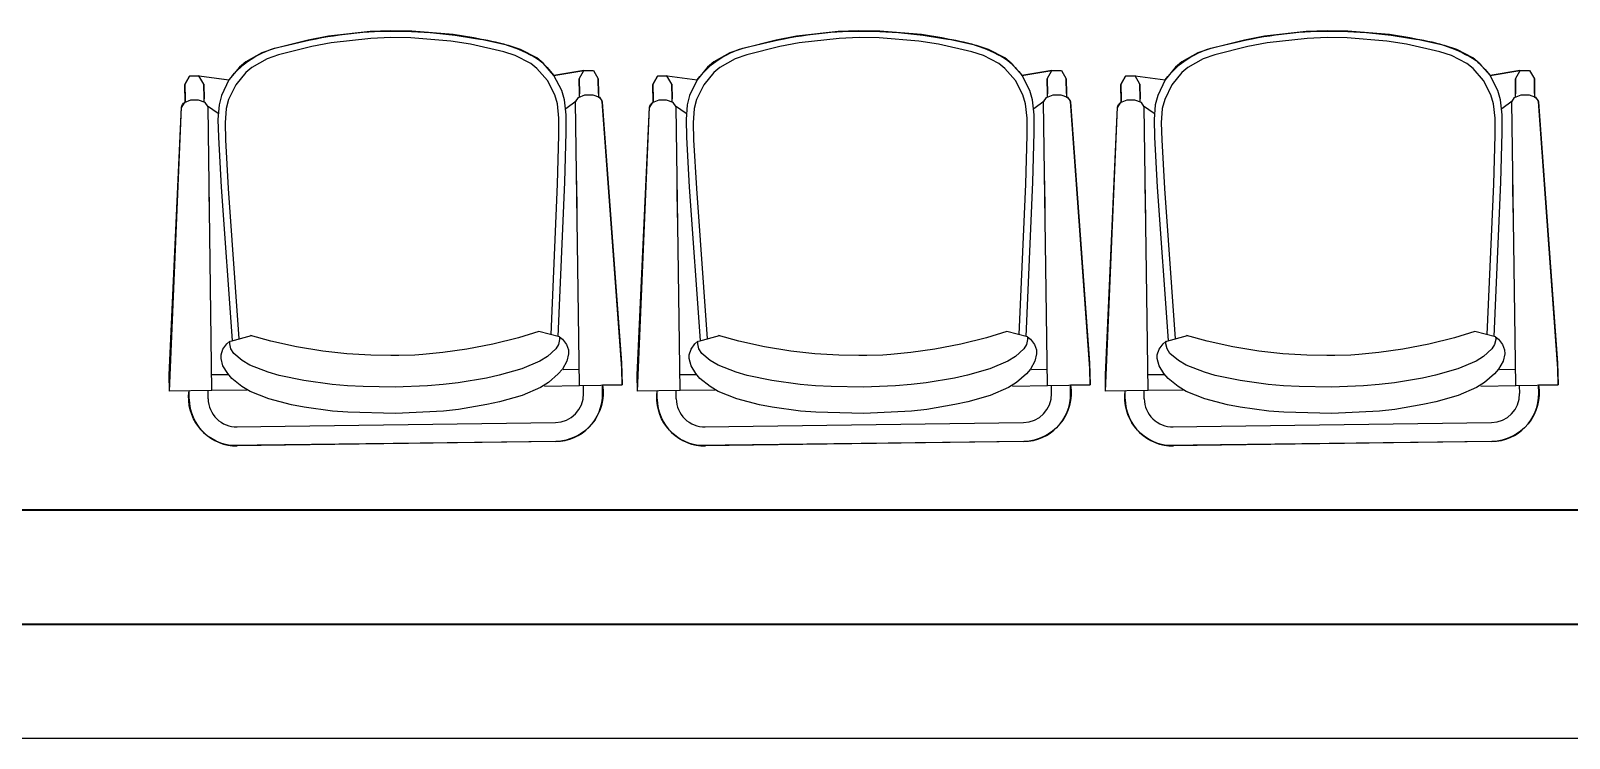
# Model space of a CAD drawing. Header units: inches. Extents: x 13 to 261, y -112 to -47.
# Drawn here: x 230.442 to 232.465, y -101.827 to -100.897 of the extents above; entities that cross this region are included whole.
import ezdxf

# ---------------------------------------------------------------- set-up
doc = ezdxf.new("R2010")
doc.units = ezdxf.units.IN
doc.header["$MEASUREMENT"] = 0
doc.layers.add('CONTORNO', color=7, linetype='Continuous')
doc.layers.add('MUROS', color=5, linetype='Continuous', lineweight=35)
doc.layers.add('TERRENO', color=8, linetype='Continuous', lineweight=25)

msp = doc.modelspace()

# ---------------------------------------------------------------- linework, layer by layer
for p, q in [((230.8879, -100.898), (230.8333, -100.9042)), ((230.9153, -100.8969), (230.8879, -100.898)), ((230.9427, -100.8972), (230.9153, -100.8969)), ((230.9973, -100.9019), (230.9427, -100.8972)), ((231.0242, -100.9061), (230.9973, -100.9019)), ((231.5033, -100.898), (231.4488, -100.9042)), ((231.5307, -100.8969), (231.5033, -100.898)), ((231.5581, -100.8972), (231.5307, -100.8969)), ((231.6128, -100.9019), (231.5581, -100.8972)), ((231.6396, -100.9061), (231.6128, -100.9019)), ((232.1187, -100.898), (232.0642, -100.9042)), ((232.1462, -100.8969), (232.1187, -100.898)), ((232.1736, -100.8972), (232.1462, -100.8969)), ((232.2282, -100.9019), (232.1736, -100.8972)), ((232.255, -100.9061), (232.2282, -100.9019)), ((230.7611, -100.9206), (230.7454, -100.9261)), ((230.8066, -100.9091), (230.7611, -100.9206)), ((230.8112, -100.9175), (230.7676, -100.9285)), ((230.8333, -100.9042), (230.8066, -100.9091)), ((230.8368, -100.9128), (230.8112, -100.9175)), ((230.8891, -100.9069), (230.8368, -100.9128)), ((230.9154, -100.9058), (230.8891, -100.9069)), ((230.9417, -100.9061), (230.9154, -100.9058)), ((230.9941, -100.9106), (230.9417, -100.9061)), ((231.0198, -100.9146), (230.9941, -100.9106)), ((231.0637, -100.9244), (231.0198, -100.9146)), ((231.0699, -100.9163), (231.0242, -100.9061)), ((231.0858, -100.9214), (231.0699, -100.9163)), ((231.1071, -100.9325), (231.0858, -100.9214)), ((231.3766, -100.9206), (231.3609, -100.9261)), ((231.4221, -100.9091), (231.3766, -100.9206)), ((231.4267, -100.9175), (231.3831, -100.9285)), ((231.4488, -100.9042), (231.4221, -100.9091)), ((231.4523, -100.9128), (231.4267, -100.9175)), ((231.5045, -100.9069), (231.4523, -100.9128)), ((231.5308, -100.9058), (231.5045, -100.9069)), ((231.5571, -100.9061), (231.5308, -100.9058)), ((231.6095, -100.9106), (231.5571, -100.9061)), ((231.6353, -100.9146), (231.6095, -100.9106)), ((231.6791, -100.9244), (231.6353, -100.9146)), ((231.6854, -100.9163), (231.6396, -100.9061)), ((231.7012, -100.9214), (231.6854, -100.9163)), ((231.7225, -100.9325), (231.7012, -100.9214)), ((231.992, -100.9206), (231.9763, -100.9261)), ((232.0375, -100.9091), (231.992, -100.9206)), ((232.0421, -100.9175), (231.9985, -100.9285)), ((232.0642, -100.9042), (232.0375, -100.9091)), ((232.0677, -100.9128), (232.0421, -100.9175)), ((232.12, -100.9069), (232.0677, -100.9128)), ((232.1462, -100.9058), (232.12, -100.9069)), ((232.1725, -100.9061), (232.1462, -100.9058)), ((232.225, -100.9106), (232.1725, -100.9061)), ((232.2507, -100.9146), (232.225, -100.9106)), ((232.2946, -100.9244), (232.2507, -100.9146)), ((232.3008, -100.9163), (232.255, -100.9061)), ((232.3167, -100.9214), (232.3008, -100.9163)), ((232.3379, -100.9325), (232.3167, -100.9214)), ((230.7245, -100.9378), (230.7162, -100.9449)), ((230.7454, -100.9261), (230.7245, -100.9378)), ((230.7526, -100.9338), (230.7325, -100.9451)), ((230.7676, -100.9285), (230.7526, -100.9338)), ((231.0789, -100.9293), (231.0637, -100.9244)), ((231.0992, -100.94), (231.0789, -100.9293)), ((231.1073, -100.9465), (231.0992, -100.94)), ((231.1155, -100.9393), (231.1071, -100.9325)), ((231.1297, -100.9556), (231.1155, -100.9393)), ((231.3399, -100.9378), (231.3317, -100.9449)), ((231.3609, -100.9261), (231.3399, -100.9378)), ((231.368, -100.9338), (231.3479, -100.9451)), ((231.3831, -100.9285), (231.368, -100.9338)), ((231.6943, -100.9293), (231.6791, -100.9244)), ((231.7147, -100.94), (231.6943, -100.9293)), ((231.7227, -100.9465), (231.7147, -100.94)), ((231.7309, -100.9393), (231.7225, -100.9325)), ((231.7452, -100.9556), (231.7309, -100.9393)), ((231.9554, -100.9378), (231.9471, -100.9449)), ((231.9763, -100.9261), (231.9554, -100.9378)), ((231.9834, -100.9338), (231.9633, -100.9451)), ((231.9985, -100.9285), (231.9834, -100.9338)), ((232.3098, -100.9293), (232.2946, -100.9244)), ((232.3301, -100.94), (232.3098, -100.9293)), ((232.3382, -100.9465), (232.3301, -100.94)), ((232.3464, -100.9393), (232.3379, -100.9325)), ((232.3606, -100.9556), (232.3464, -100.9393)), ((230.6504, -100.9565), (230.6443, -100.9674)), ((230.6504, -100.9565), (230.6443, -100.9674)), ((230.663, -100.9563), (230.6504, -100.9565)), ((230.6629, -100.9563), (230.6504, -100.9565)), ((230.6693, -100.967), (230.6629, -100.9563)), ((230.6693, -100.967), (230.6629, -100.9563)), ((230.663, -100.9563), (230.7025, -100.9614)), ((230.7024, -100.9615), (230.6927, -100.9818)), ((230.7162, -100.9449), (230.7024, -100.9615)), ((230.7246, -100.9518), (230.7113, -100.9678)), ((230.7325, -100.9451), (230.7246, -100.9518)), ((231.121, -100.9622), (231.1073, -100.9465)), ((231.1309, -100.9813), (231.121, -100.9622)), ((231.169, -100.9493), (231.1296, -100.9555)), ((231.14, -100.9756), (231.1297, -100.9556)), ((231.163, -100.9602), (231.1691, -100.9493)), ((231.163, -100.9602), (231.1691, -100.9493)), ((231.163, -100.9602), (231.1632, -100.9796)), ((231.1632, -100.9796), (231.163, -100.9602)), ((231.169, -100.9493), (231.1816, -100.9491)), ((231.1691, -100.9493), (231.1816, -100.9491)), ((231.1816, -100.9491), (231.188, -100.9599)), ((231.1816, -100.9491), (231.188, -100.9599)), ((231.1882, -100.9793), (231.188, -100.9599)), ((231.188, -100.9599), (231.1882, -100.9793)), ((231.2658, -100.9565), (231.2598, -100.9674)), ((231.2658, -100.9565), (231.2598, -100.9674)), ((231.2784, -100.9563), (231.2658, -100.9565)), ((231.2783, -100.9563), (231.2658, -100.9565)), ((231.2847, -100.967), (231.2783, -100.9563)), ((231.2847, -100.967), (231.2783, -100.9563)), ((231.2784, -100.9563), (231.3179, -100.9614)), ((231.3179, -100.9615), (231.3081, -100.9818)), ((231.3317, -100.9449), (231.3179, -100.9615)), ((231.34, -100.9518), (231.3267, -100.9678)), ((231.3479, -100.9451), (231.34, -100.9518)), ((231.7364, -100.9622), (231.7227, -100.9465)), ((231.7463, -100.9813), (231.7364, -100.9622)), ((231.7844, -100.9493), (231.7451, -100.9555)), ((231.7555, -100.9756), (231.7452, -100.9556)), ((231.7784, -100.9602), (231.7845, -100.9493)), ((231.7784, -100.9602), (231.7845, -100.9493)), ((231.7784, -100.9602), (231.7786, -100.9796)), ((231.7786, -100.9796), (231.7784, -100.9602)), ((231.7844, -100.9493), (231.797, -100.9491)), ((231.7845, -100.9493), (231.797, -100.9491)), ((231.797, -100.9491), (231.8034, -100.9599)), ((231.797, -100.9491), (231.8034, -100.9599)), ((231.8036, -100.9793), (231.8034, -100.9599)), ((231.8034, -100.9599), (231.8036, -100.9793)), ((231.8813, -100.9565), (231.8752, -100.9674)), ((231.8813, -100.9565), (231.8752, -100.9674)), ((231.8939, -100.9563), (231.8813, -100.9565)), ((231.8938, -100.9563), (231.8813, -100.9565)), ((231.9002, -100.967), (231.8938, -100.9563)), ((231.9002, -100.967), (231.8938, -100.9563)), ((231.8939, -100.9563), (231.9334, -100.9614)), ((231.9333, -100.9615), (231.9236, -100.9818)), ((231.9471, -100.9449), (231.9333, -100.9615)), ((231.9554, -100.9518), (231.9422, -100.9678)), ((231.9633, -100.9451), (231.9554, -100.9518)), ((232.3518, -100.9622), (232.3382, -100.9465)), ((232.3618, -100.9813), (232.3518, -100.9622)), ((232.3999, -100.9493), (232.3605, -100.9555)), ((232.3709, -100.9756), (232.3606, -100.9556)), ((232.3939, -100.9602), (232.4, -100.9493)), ((232.3939, -100.9602), (232.4, -100.9493)), ((232.3939, -100.9602), (232.3941, -100.9796)), ((232.3941, -100.9796), (232.3939, -100.9602)), ((232.3999, -100.9493), (232.4125, -100.9491)), ((232.4, -100.9493), (232.4125, -100.9491)), ((232.4125, -100.9491), (232.4188, -100.9599)), ((232.4125, -100.9491), (232.4188, -100.9599)), ((232.419, -100.9793), (232.4188, -100.9599)), ((232.4188, -100.9599), (232.419, -100.9793)), ((230.6447, -100.9868), (230.6443, -100.9674)), ((230.6443, -100.9674), (230.6447, -100.9868)), ((230.6693, -100.967), (230.6696, -100.9864)), ((230.6696, -100.9864), (230.6693, -100.967)), ((230.6695, -100.9788), (230.6695, -100.98)), ((230.6927, -100.9818), (230.6894, -100.9942)), ((230.7113, -100.9678), (230.7019, -100.9872)), ((231.1344, -100.9931), (231.1309, -100.9813)), ((231.1436, -100.9878), (231.14, -100.9756)), ((231.1618, -100.9846), (231.1704, -100.9812)), ((231.1631, -100.972), (231.1631, -100.9732)), ((231.1632, -100.984), (231.1632, -100.9796)), ((231.1704, -100.9812), (231.1809, -100.9809)), ((231.1809, -100.9809), (231.1896, -100.9843)), ((231.1882, -100.9793), (231.1882, -100.9837)), ((231.2601, -100.9868), (231.2598, -100.9674)), ((231.2598, -100.9674), (231.2601, -100.9868)), ((231.2847, -100.967), (231.2851, -100.9864)), ((231.2851, -100.9864), (231.2847, -100.967)), ((231.2849, -100.9788), (231.285, -100.98)), ((231.3081, -100.9818), (231.3048, -100.9942)), ((231.3267, -100.9678), (231.3173, -100.9872)), ((231.7498, -100.9931), (231.7463, -100.9813)), ((231.7591, -100.9878), (231.7555, -100.9756)), ((231.7772, -100.9846), (231.7859, -100.9812)), ((231.7785, -100.972), (231.7786, -100.9732)), ((231.7787, -100.984), (231.7786, -100.9796)), ((231.7859, -100.9812), (231.7963, -100.9809)), ((231.7963, -100.9809), (231.805, -100.9843)), ((231.8036, -100.9793), (231.8037, -100.9837)), ((231.8755, -100.9868), (231.8752, -100.9674)), ((231.8752, -100.9674), (231.8755, -100.9868)), ((231.9002, -100.967), (231.9005, -100.9864)), ((231.9005, -100.9864), (231.9002, -100.967)), ((231.9004, -100.9788), (231.9004, -100.98)), ((231.9236, -100.9818), (231.9203, -100.9942)), ((231.9422, -100.9678), (231.9328, -100.9872)), ((232.3653, -100.9931), (232.3618, -100.9813)), ((232.3745, -100.9878), (232.3709, -100.9756)), ((232.3926, -100.9846), (232.4013, -100.9812)), ((232.394, -100.972), (232.394, -100.9732)), ((232.3941, -100.984), (232.3941, -100.9796)), ((232.4013, -100.9812), (232.4118, -100.9809)), ((232.4118, -100.9809), (232.4205, -100.9843)), ((232.419, -100.9793), (232.4191, -100.9837)), ((230.6239, -101.349), (230.6399, -100.9975)), ((230.6434, -100.9918), (230.6399, -100.9975)), ((230.652, -100.9882), (230.6434, -100.9918)), ((230.6447, -100.9868), (230.6447, -100.9913)), ((230.6624, -100.9882), (230.652, -100.9882)), ((230.6712, -100.9914), (230.6624, -100.9882)), ((230.6697, -100.9908), (230.6696, -100.9864)), ((230.6749, -100.997), (230.6712, -100.9914)), ((230.6881, -101.0055), (230.6741, -100.9959)), ((230.68, -101.3699), (230.6749, -100.997)), ((230.6894, -100.9942), (230.6879, -101.0137)), ((230.6988, -100.999), (230.6974, -101.0179)), ((230.7019, -100.9872), (230.6988, -100.999)), ((231.1363, -101.0118), (231.1344, -100.9931)), ((231.1456, -101.0073), (231.1436, -100.9878)), ((231.1453, -100.9992), (231.1589, -100.9892)), ((231.1582, -100.9903), (231.1618, -100.9846)), ((231.1634, -101.3633), (231.1582, -100.9903)), ((231.1896, -100.9843), (231.1932, -100.9898)), ((231.2189, -101.3408), (231.1932, -100.9898)), ((231.2393, -101.349), (231.2553, -100.9975)), ((231.2588, -100.9918), (231.2553, -100.9975)), ((231.2674, -100.9882), (231.2588, -100.9918)), ((231.2601, -100.9868), (231.2602, -100.9913)), ((231.2779, -100.9882), (231.2674, -100.9882)), ((231.2866, -100.9914), (231.2779, -100.9882)), ((231.2851, -100.9908), (231.2851, -100.9864)), ((231.2903, -100.997), (231.2866, -100.9914)), ((231.3035, -101.0055), (231.2896, -100.9959)), ((231.2955, -101.3699), (231.2903, -100.997)), ((231.3048, -100.9942), (231.3034, -101.0137)), ((231.3142, -100.999), (231.3128, -101.0179)), ((231.3173, -100.9872), (231.3142, -100.999)), ((231.7517, -101.0118), (231.7498, -100.9931)), ((231.7611, -101.0073), (231.7591, -100.9878)), ((231.7607, -100.9992), (231.7744, -100.9892)), ((231.7736, -100.9903), (231.7772, -100.9846)), ((231.7788, -101.3633), (231.7736, -100.9903)), ((231.805, -100.9843), (231.8087, -100.9898)), ((231.8343, -101.3408), (231.8087, -100.9898)), ((231.8548, -101.349), (231.8708, -100.9975)), ((231.8743, -100.9918), (231.8708, -100.9975)), ((231.8828, -100.9882), (231.8743, -100.9918)), ((231.8755, -100.9868), (231.8756, -100.9913)), ((231.8933, -100.9882), (231.8828, -100.9882)), ((231.9021, -100.9914), (231.8933, -100.9882)), ((231.9006, -100.9908), (231.9005, -100.9864)), ((231.9058, -100.997), (231.9021, -100.9914)), ((231.919, -101.0055), (231.905, -100.9959)), ((231.9109, -101.3699), (231.9058, -100.997)), ((231.9203, -100.9942), (231.9188, -101.0137)), ((231.9296, -100.999), (231.9283, -101.0179)), ((231.9328, -100.9872), (231.9296, -100.999)), ((232.3672, -101.0118), (232.3653, -100.9931)), ((232.3765, -101.0073), (232.3745, -100.9878)), ((232.3761, -100.9992), (232.3898, -100.9892)), ((232.3891, -100.9903), (232.3926, -100.9846)), ((232.3943, -101.3633), (232.3891, -100.9903)), ((232.4205, -100.9843), (232.4241, -100.9898)), ((232.4498, -101.3408), (232.4241, -100.9898)), ((230.6879, -101.0137), (230.6885, -101.0368)), ((230.6974, -101.0179), (230.698, -101.0404)), ((231.1363, -101.0343), (231.1363, -101.0118)), ((231.1457, -101.0304), (231.1456, -101.0073)), ((231.3034, -101.0137), (231.304, -101.0368)), ((231.3128, -101.0179), (231.3134, -101.0404)), ((231.7518, -101.0343), (231.7517, -101.0118)), ((231.7611, -101.0304), (231.7611, -101.0073)), ((231.9188, -101.0137), (231.9194, -101.0368)), ((231.9283, -101.0179), (231.9288, -101.0404)), ((232.3672, -101.0343), (232.3672, -101.0118)), ((232.3766, -101.0304), (232.3765, -101.0073)), ((230.6885, -101.0368), (230.6921, -101.1023)), ((230.698, -101.0404), (230.7015, -101.1044)), ((231.1345, -101.0984), (231.1363, -101.0343)), ((231.1439, -101.0961), (231.1457, -101.0304)), ((231.304, -101.0368), (231.3076, -101.1023)), ((231.3134, -101.0404), (231.317, -101.1044)), ((231.75, -101.0984), (231.7518, -101.0343)), ((231.7593, -101.0961), (231.7611, -101.0304)), ((231.9194, -101.0368), (231.923, -101.1023)), ((231.9288, -101.0404), (231.9324, -101.1044)), ((232.3654, -101.0984), (232.3672, -101.0343)), ((232.3748, -101.0961), (232.3766, -101.0304)), ((230.6769, -101.1425), (230.6763, -101.1009)), ((230.6921, -101.1023), (230.7064, -101.3042)), ((230.7015, -101.1044), (230.7155, -101.3017)), ((231.126, -101.2963), (231.1345, -101.0984)), ((231.1352, -101.2986), (231.1439, -101.0961)), ((231.1602, -101.1358), (231.1597, -101.0942)), ((231.2923, -101.1425), (231.2917, -101.1009)), ((231.3076, -101.1023), (231.3218, -101.3042)), ((231.317, -101.1044), (231.331, -101.3017)), ((231.7414, -101.2963), (231.75, -101.0984)), ((231.7506, -101.2986), (231.7593, -101.0961)), ((231.7757, -101.1358), (231.7751, -101.0942)), ((231.9078, -101.1425), (231.9072, -101.1009)), ((231.923, -101.1023), (231.9373, -101.3042)), ((231.9324, -101.1044), (231.9464, -101.3017)), ((232.3569, -101.2963), (232.3654, -101.0984)), ((232.3661, -101.2986), (232.3748, -101.0961)), ((232.3911, -101.1358), (232.3906, -101.0942)), ((230.6997, -101.3084), (230.7036, -101.305)), ((230.7034, -101.3086), (230.7036, -101.305)), ((230.7048, -101.3049), (230.7318, -101.2976)), ((230.7575, -101.3048), (230.7305, -101.2976)), ((230.7913, -101.3124), (230.7575, -101.3048)), ((231.0829, -101.3003), (231.0493, -101.3088)), ((231.1096, -101.2923), (231.0829, -101.3003)), ((231.1368, -101.299), (231.1096, -101.2923)), ((231.1371, -101.3026), (231.1357, -101.3091)), ((231.1368, -101.299), (231.1371, -101.3026)), ((231.1368, -101.299), (231.1408, -101.3022)), ((231.1408, -101.3022), (231.1462, -101.3092)), ((231.3151, -101.3084), (231.319, -101.305)), ((231.3188, -101.3086), (231.319, -101.305)), ((231.3202, -101.3049), (231.3472, -101.2976)), ((231.3729, -101.3048), (231.3459, -101.2976)), ((231.4067, -101.3124), (231.3729, -101.3048)), ((231.6984, -101.3003), (231.6647, -101.3088)), ((231.7251, -101.2923), (231.6984, -101.3003)), ((231.7523, -101.299), (231.7251, -101.2923)), ((231.7525, -101.3026), (231.7512, -101.3091)), ((231.7523, -101.299), (231.7525, -101.3026)), ((231.7523, -101.299), (231.7562, -101.3022)), ((231.7562, -101.3022), (231.7616, -101.3092)), ((231.9306, -101.3084), (231.9345, -101.305)), ((231.9343, -101.3086), (231.9345, -101.305)), ((231.9357, -101.3049), (231.9627, -101.2976)), ((231.9884, -101.3048), (231.9614, -101.2976)), ((232.0222, -101.3124), (231.9884, -101.3048)), ((232.3138, -101.3003), (232.2801, -101.3088)), ((232.3405, -101.2923), (232.3138, -101.3003)), ((232.3677, -101.299), (232.3405, -101.2923)), ((232.368, -101.3026), (232.3666, -101.3091)), ((232.3677, -101.299), (232.368, -101.3026)), ((232.3677, -101.299), (232.3717, -101.3022)), ((232.3717, -101.3022), (232.3771, -101.3092)), ((230.692, -101.3277), (230.6921, -101.3227)), ((230.6921, -101.3227), (230.6945, -101.3154)), ((230.6945, -101.3154), (230.6997, -101.3084)), ((230.7049, -101.3151), (230.7034, -101.3086)), ((230.7086, -101.3209), (230.7049, -101.3151)), ((230.7199, -101.3305), (230.7086, -101.3209)), ((230.8256, -101.3181), (230.7913, -101.3124)), ((230.8573, -101.3216), (230.8256, -101.3181)), ((230.8889, -101.3235), (230.8573, -101.3216)), ((230.9151, -101.3239), (230.8889, -101.3235)), ((230.9256, -101.3238), (230.9151, -101.3239)), ((230.9467, -101.3231), (230.9256, -101.3238)), ((230.9519, -101.3229), (230.9467, -101.3231)), ((230.9573, -101.3225), (230.9519, -101.3229)), ((230.9835, -101.3199), (230.9573, -101.3225)), ((231.0151, -101.3155), (230.9835, -101.3199)), ((231.0493, -101.3088), (231.0151, -101.3155)), ((231.1212, -101.325), (231.1112, -101.3311)), ((231.1322, -101.315), (231.1212, -101.325)), ((231.1357, -101.3091), (231.1322, -101.315)), ((231.1462, -101.3092), (231.1487, -101.3164)), ((231.149, -101.3214), (231.1467, -101.3312)), ((231.1487, -101.3164), (231.149, -101.3214)), ((231.3075, -101.3277), (231.3076, -101.3227)), ((231.3076, -101.3227), (231.3099, -101.3154)), ((231.3099, -101.3154), (231.3151, -101.3084)), ((231.3204, -101.3151), (231.3188, -101.3086)), ((231.324, -101.3209), (231.3204, -101.3151)), ((231.3353, -101.3305), (231.324, -101.3209)), ((231.4411, -101.3181), (231.4067, -101.3124)), ((231.4728, -101.3216), (231.4411, -101.3181)), ((231.5044, -101.3235), (231.4728, -101.3216)), ((231.5306, -101.3239), (231.5044, -101.3235)), ((231.541, -101.3238), (231.5306, -101.3239)), ((231.5621, -101.3231), (231.541, -101.3238)), ((231.5674, -101.3229), (231.5621, -101.3231)), ((231.5727, -101.3225), (231.5674, -101.3229)), ((231.599, -101.3199), (231.5727, -101.3225)), ((231.6305, -101.3155), (231.599, -101.3199)), ((231.6647, -101.3088), (231.6305, -101.3155)), ((231.7367, -101.325), (231.7267, -101.3311)), ((231.7477, -101.315), (231.7367, -101.325)), ((231.7512, -101.3091), (231.7477, -101.315)), ((231.7616, -101.3092), (231.7641, -101.3164)), ((231.7644, -101.3214), (231.7622, -101.3312)), ((231.7641, -101.3164), (231.7644, -101.3214)), ((231.9229, -101.3277), (231.923, -101.3227)), ((231.923, -101.3227), (231.9253, -101.3154)), ((231.9253, -101.3154), (231.9306, -101.3084)), ((231.9358, -101.3151), (231.9343, -101.3086)), ((231.9395, -101.3209), (231.9358, -101.3151)), ((231.9507, -101.3305), (231.9395, -101.3209)), ((232.0565, -101.3181), (232.0222, -101.3124)), ((232.0882, -101.3216), (232.0565, -101.3181)), ((232.1198, -101.3235), (232.0882, -101.3216)), ((232.146, -101.3239), (232.1198, -101.3235)), ((232.1565, -101.3238), (232.146, -101.3239)), ((232.1775, -101.3231), (232.1565, -101.3238)), ((232.1828, -101.3229), (232.1775, -101.3231)), ((232.1881, -101.3225), (232.1828, -101.3229)), ((232.2144, -101.3199), (232.1881, -101.3225)), ((232.246, -101.3155), (232.2144, -101.3199)), ((232.2801, -101.3088), (232.246, -101.3155)), ((232.3521, -101.325), (232.3421, -101.3311)), ((232.3631, -101.315), (232.3521, -101.325)), ((232.3666, -101.3091), (232.3631, -101.315)), ((232.3771, -101.3092), (232.3796, -101.3164)), ((232.3799, -101.3214), (232.3776, -101.3312)), ((232.3796, -101.3164), (232.3799, -101.3214)), ((230.6945, -101.3374), (230.692, -101.3277)), ((230.7007, -101.3476), (230.6945, -101.3374)), ((230.73, -101.3364), (230.7199, -101.3305)), ((230.754, -101.3458), (230.73, -101.3364)), ((230.7683, -101.3499), (230.754, -101.3458)), ((231.0874, -101.3412), (231.0578, -101.3497)), ((231.1112, -101.3311), (231.0874, -101.3412)), ((231.1408, -101.3416), (231.1354, -101.348)), ((231.1467, -101.3312), (231.1408, -101.3416)), ((231.1631, -101.342), (231.142, -101.3426)), ((231.2192, -101.3622), (231.2189, -101.3408)), ((231.31, -101.3374), (231.3075, -101.3277)), ((231.3162, -101.3476), (231.31, -101.3374)), ((231.3455, -101.3364), (231.3353, -101.3305)), ((231.3695, -101.3458), (231.3455, -101.3364)), ((231.3837, -101.3499), (231.3695, -101.3458)), ((231.7029, -101.3412), (231.6733, -101.3497)), ((231.7267, -101.3311), (231.7029, -101.3412)), ((231.7563, -101.3416), (231.7509, -101.348)), ((231.7622, -101.3312), (231.7563, -101.3416)), ((231.7785, -101.342), (231.7575, -101.3426)), ((231.8347, -101.3622), (231.8343, -101.3408)), ((231.9254, -101.3374), (231.9229, -101.3277)), ((231.9316, -101.3476), (231.9254, -101.3374)), ((231.9609, -101.3364), (231.9507, -101.3305)), ((231.9849, -101.3458), (231.9609, -101.3364)), ((231.9991, -101.3499), (231.9849, -101.3458)), ((232.3183, -101.3412), (232.2887, -101.3497)), ((232.3421, -101.3311), (232.3183, -101.3412)), ((232.3717, -101.3416), (232.3663, -101.348)), ((232.3776, -101.3312), (232.3717, -101.3416)), ((232.394, -101.342), (232.3729, -101.3426)), ((232.4501, -101.3622), (232.4498, -101.3408)), ((230.6242, -101.3704), (230.6239, -101.349)), ((230.6797, -101.3487), (230.7008, -101.3487)), ((230.7063, -101.3539), (230.7007, -101.3476)), ((230.7195, -101.3647), (230.7063, -101.3539)), ((230.7303, -101.3711), (230.7195, -101.3647)), ((230.8009, -101.3567), (230.7683, -101.3499)), ((230.8381, -101.3618), (230.8009, -101.3567)), ((230.8581, -101.3635), (230.8381, -101.3618)), ((230.8787, -101.3647), (230.8581, -101.3635)), ((230.9211, -101.3652), (230.8787, -101.3647)), ((230.9634, -101.3635), (230.9211, -101.3652)), ((230.984, -101.3618), (230.9634, -101.3635)), ((231.0039, -101.3595), (230.984, -101.3618)), ((231.041, -101.3534), (231.0039, -101.3595)), ((231.0578, -101.3497), (231.041, -101.3534)), ((231.1119, -101.3658), (231.0879, -101.3761)), ((231.1225, -101.3591), (231.1119, -101.3658)), ((231.1174, -101.3641), (231.1634, -101.3633)), ((231.1354, -101.348), (231.1225, -101.3591)), ((231.1634, -101.3633), (231.2192, -101.3622)), ((231.1687, -101.3738), (231.1685, -101.3631)), ((231.1936, -101.3734), (231.1935, -101.3627)), ((231.2396, -101.3704), (231.2393, -101.349)), ((231.2952, -101.3487), (231.3162, -101.3487)), ((231.3217, -101.3539), (231.3162, -101.3476)), ((231.335, -101.3647), (231.3217, -101.3539)), ((231.3457, -101.3711), (231.335, -101.3647)), ((231.4163, -101.3567), (231.3837, -101.3499)), ((231.4535, -101.3618), (231.4163, -101.3567)), ((231.4735, -101.3635), (231.4535, -101.3618)), ((231.4941, -101.3647), (231.4735, -101.3635)), ((231.5365, -101.3652), (231.4941, -101.3647)), ((231.5788, -101.3635), (231.5365, -101.3652)), ((231.5994, -101.3618), (231.5788, -101.3635)), ((231.6193, -101.3595), (231.5994, -101.3618)), ((231.6564, -101.3534), (231.6193, -101.3595)), ((231.6733, -101.3497), (231.6564, -101.3534)), ((231.7274, -101.3658), (231.7034, -101.3761)), ((231.7379, -101.3591), (231.7274, -101.3658)), ((231.7328, -101.3641), (231.7788, -101.3633)), ((231.7509, -101.348), (231.7379, -101.3591)), ((231.7788, -101.3633), (231.8347, -101.3622)), ((231.7841, -101.3738), (231.784, -101.3631)), ((231.8091, -101.3734), (231.8089, -101.3627)), ((231.8551, -101.3704), (231.8548, -101.349)), ((231.9106, -101.3487), (231.9317, -101.3487)), ((231.9372, -101.3539), (231.9316, -101.3476)), ((231.9504, -101.3647), (231.9372, -101.3539)), ((231.9612, -101.3711), (231.9504, -101.3647)), ((232.0318, -101.3567), (231.9991, -101.3499)), ((232.069, -101.3618), (232.0318, -101.3567)), ((232.089, -101.3635), (232.069, -101.3618)), ((232.1096, -101.3647), (232.089, -101.3635)), ((232.152, -101.3652), (232.1096, -101.3647)), ((232.1943, -101.3635), (232.152, -101.3652)), ((232.2149, -101.3618), (232.1943, -101.3635)), ((232.2348, -101.3595), (232.2149, -101.3618)), ((232.2719, -101.3534), (232.2348, -101.3595)), ((232.2887, -101.3497), (232.2719, -101.3534)), ((232.3428, -101.3658), (232.3188, -101.3761)), ((232.3534, -101.3591), (232.3428, -101.3658)), ((232.3483, -101.3641), (232.3943, -101.3633)), ((232.3663, -101.348), (232.3534, -101.3591)), ((232.3943, -101.3633), (232.4501, -101.3622)), ((232.3996, -101.3738), (232.3994, -101.3631)), ((232.4245, -101.3734), (232.4244, -101.3627)), ((230.68, -101.3699), (230.6242, -101.3704)), ((230.65, -101.3809), (230.6499, -101.3702)), ((230.675, -101.3806), (230.6749, -101.37)), ((230.726, -101.3695), (230.68, -101.3699)), ((230.7546, -101.3807), (230.7303, -101.3711)), ((230.7844, -101.3884), (230.7546, -101.3807)), ((231.0583, -101.3846), (231.0414, -101.3883)), ((231.0879, -101.3761), (231.0583, -101.3846)), ((231.2955, -101.3699), (231.2396, -101.3704)), ((231.2655, -101.3809), (231.2653, -101.3702)), ((231.2905, -101.3806), (231.2903, -101.37)), ((231.3415, -101.3695), (231.2955, -101.3699)), ((231.37, -101.3807), (231.3457, -101.3711)), ((231.3998, -101.3884), (231.37, -101.3807)), ((231.6737, -101.3846), (231.6569, -101.3883)), ((231.7034, -101.3761), (231.6737, -101.3846)), ((231.9109, -101.3699), (231.8551, -101.3704)), ((231.8809, -101.3809), (231.8808, -101.3702)), ((231.9059, -101.3806), (231.9058, -101.37)), ((231.9569, -101.3695), (231.9109, -101.3699)), ((231.9854, -101.3807), (231.9612, -101.3711)), ((232.0153, -101.3884), (231.9854, -101.3807)), ((232.2892, -101.3846), (232.2723, -101.3883)), ((232.3188, -101.3761), (232.2892, -101.3846)), ((230.8013, -101.3916), (230.7844, -101.3884)), ((230.8386, -101.3967), (230.8013, -101.3916)), ((230.8586, -101.3984), (230.8386, -101.3967)), ((230.9215, -101.4001), (230.8586, -101.3984)), ((230.9845, -101.3967), (230.9215, -101.4001)), ((231.0044, -101.3945), (230.9845, -101.3967)), ((231.0414, -101.3883), (231.0044, -101.3945)), ((231.4168, -101.3916), (231.3998, -101.3884)), ((231.454, -101.3967), (231.4168, -101.3916)), ((231.474, -101.3984), (231.454, -101.3967)), ((231.537, -101.4001), (231.474, -101.3984)), ((231.5999, -101.3967), (231.537, -101.4001)), ((231.6198, -101.3945), (231.5999, -101.3967)), ((231.6569, -101.3883), (231.6198, -101.3945)), ((232.0322, -101.3916), (232.0153, -101.3884)), ((232.0695, -101.3967), (232.0322, -101.3916)), ((232.0894, -101.3984), (232.0695, -101.3967)), ((232.1524, -101.4001), (232.0894, -101.3984)), ((232.2153, -101.3967), (232.1524, -101.4001)), ((232.2352, -101.3945), (232.2153, -101.3967)), ((232.2723, -101.3883), (232.2352, -101.3945)), ((230.7117, -101.4176), (231.1317, -101.4118)), ((231.3271, -101.4176), (231.7471, -101.4118)), ((231.9426, -101.4176), (232.3626, -101.4118)), ((231.132, -101.4368), (230.7121, -101.4426)), ((231.7475, -101.4368), (231.3275, -101.4426)), ((232.3629, -101.4368), (231.943, -101.4426))]:
    msp.add_line(p, q)
for centre, radius, start, end in [((230.7125, -101.3801), 0.0625, 180.7908, 270.7908), ((230.7125, -101.3801), 0.0375, 180.7908, 270.7908), ((231.1311, -101.3743), 0.0375, 270.7908, 0.7908), ((231.1311, -101.3743), 0.0625, 270.7908, 0.7908), ((231.328, -101.3801), 0.0625, 180.7908, 270.7908), ((231.328, -101.3801), 0.0375, 180.7908, 270.7908), ((231.7466, -101.3743), 0.0375, 270.7908, 0.7908), ((231.7466, -101.3743), 0.0625, 270.7908, 0.7908), ((231.9434, -101.3801), 0.0625, 180.7908, 270.7908), ((231.9434, -101.3801), 0.0375, 180.7908, 270.7908), ((232.362, -101.3743), 0.0375, 270.7908, 0.7908), ((232.362, -101.3743), 0.0625, 270.7908, 0.7908)]:
    msp.add_arc(centre, radius, start, end)
at = {"layer": 'CONTORNO'}
for points in [[(231.2192, -101.3622), (231.1935, -101.3626, -0.453353), (231.132, -101.4368), (230.704, -101.442, -0.409742), (230.6499, -101.3702), (230.6242, -101.3704), (230.6399, -100.9975, -0.320299), (230.6447, -100.9913), (230.6443, -100.9674), (230.6504, -100.9565), (230.663, -100.9563), (230.7024, -100.9615, -0.196868), (230.7793, -100.916, -0.054812), (230.9016, -100.8974, -0.051305), (231.0321, -100.9079, -0.114593), (231.1113, -100.9359, -0.033493), (231.1296, -100.9555), (231.169, -100.9493), (231.1816, -100.9491), (231.188, -100.9599), (231.1882, -100.9837, -0.143871), (231.1933, -100.9906), (231.2183, -101.3332), (231.2192, -101.3622), (231.1935, -101.3626)], [(231.8347, -101.3622), (231.8089, -101.3626, -0.453353), (231.7475, -101.4368), (231.3195, -101.442, -0.409742), (231.2653, -101.3702), (231.2396, -101.3704), (231.2553, -100.9975, -0.320299), (231.2602, -100.9913), (231.2598, -100.9674), (231.2658, -100.9565), (231.2784, -100.9563), (231.3179, -100.9615, -0.196868), (231.3948, -100.916, -0.054812), (231.517, -100.8974, -0.051305), (231.6475, -100.9079, -0.114593), (231.7267, -100.9359, -0.033493), (231.7451, -100.9555), (231.7844, -100.9493), (231.797, -100.9491), (231.8034, -100.9599), (231.8037, -100.9837, -0.143871), (231.8087, -100.9906), (231.8338, -101.3332), (231.8347, -101.3622), (231.8089, -101.3626)], [(232.4501, -101.3622), (232.4244, -101.3626, -0.453353), (232.3629, -101.4368), (231.9349, -101.442, -0.409742), (231.8808, -101.3702), (231.8551, -101.3704), (231.8708, -100.9975, -0.320299), (231.8756, -100.9913), (231.8752, -100.9674), (231.8813, -100.9565), (231.8939, -100.9563), (231.9333, -100.9615, -0.196868), (232.0102, -100.916, -0.054812), (232.1324, -100.8974, -0.051305), (232.2629, -100.9079, -0.114593), (232.3422, -100.9359, -0.033493), (232.3605, -100.9555), (232.3999, -100.9493), (232.4125, -100.9491), (232.4188, -100.9599), (232.4191, -100.9837, -0.143871), (232.4242, -100.9906), (232.4492, -101.3332), (232.4501, -101.3622), (232.4244, -101.3626)]]:
    msp.add_lwpolyline(points, format="xyb", dxfattribs=at)
at = {"layer": 'MUROS'}
for p, q in [((180.2902, -101.5268), (234.3489, -101.5268)), ((180.2902, -101.6768), (234.3489, -101.6768))]:
    msp.add_line(p, q, dxfattribs=at)
at = {"layer": 'TERRENO'}
for q in [(259.3902, -101.8268), (237.3902, -101.8268)]:
    msp.add_line((223.7902, -101.8268), q, dxfattribs=at)

doc.saveas('drawing.dxf')
